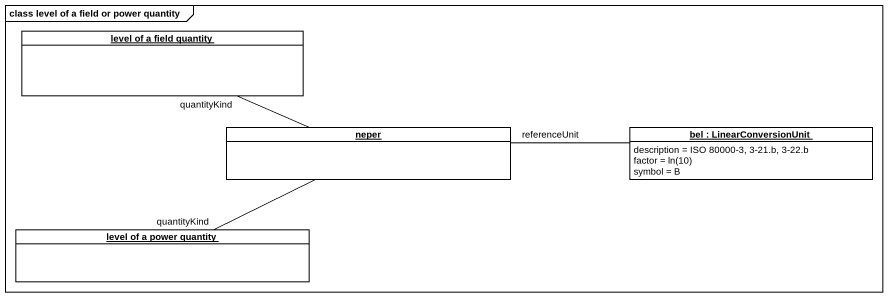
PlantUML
@startuml
mainframe class level of a field or power quantity
hide circle
hide empty members
object "level of a field quantity" as level_of_a_field_quantity #FFFFFF
object neper #FFFFFF
object "bel : LinearConversionUnit" as bel #FFFFFF {
  description = ISO 80000-3, 3-21.b, 3-22.b
  factor = ln(10)
  symbol = B
}
object "level of a power quantity" as level_of_a_power_quantity #FFFFFF
neper -left- level_of_a_field_quantity : quantityKind
neper -right- bel : referenceUnit
neper -left- level_of_a_power_quantity : quantityKind
@enduml
